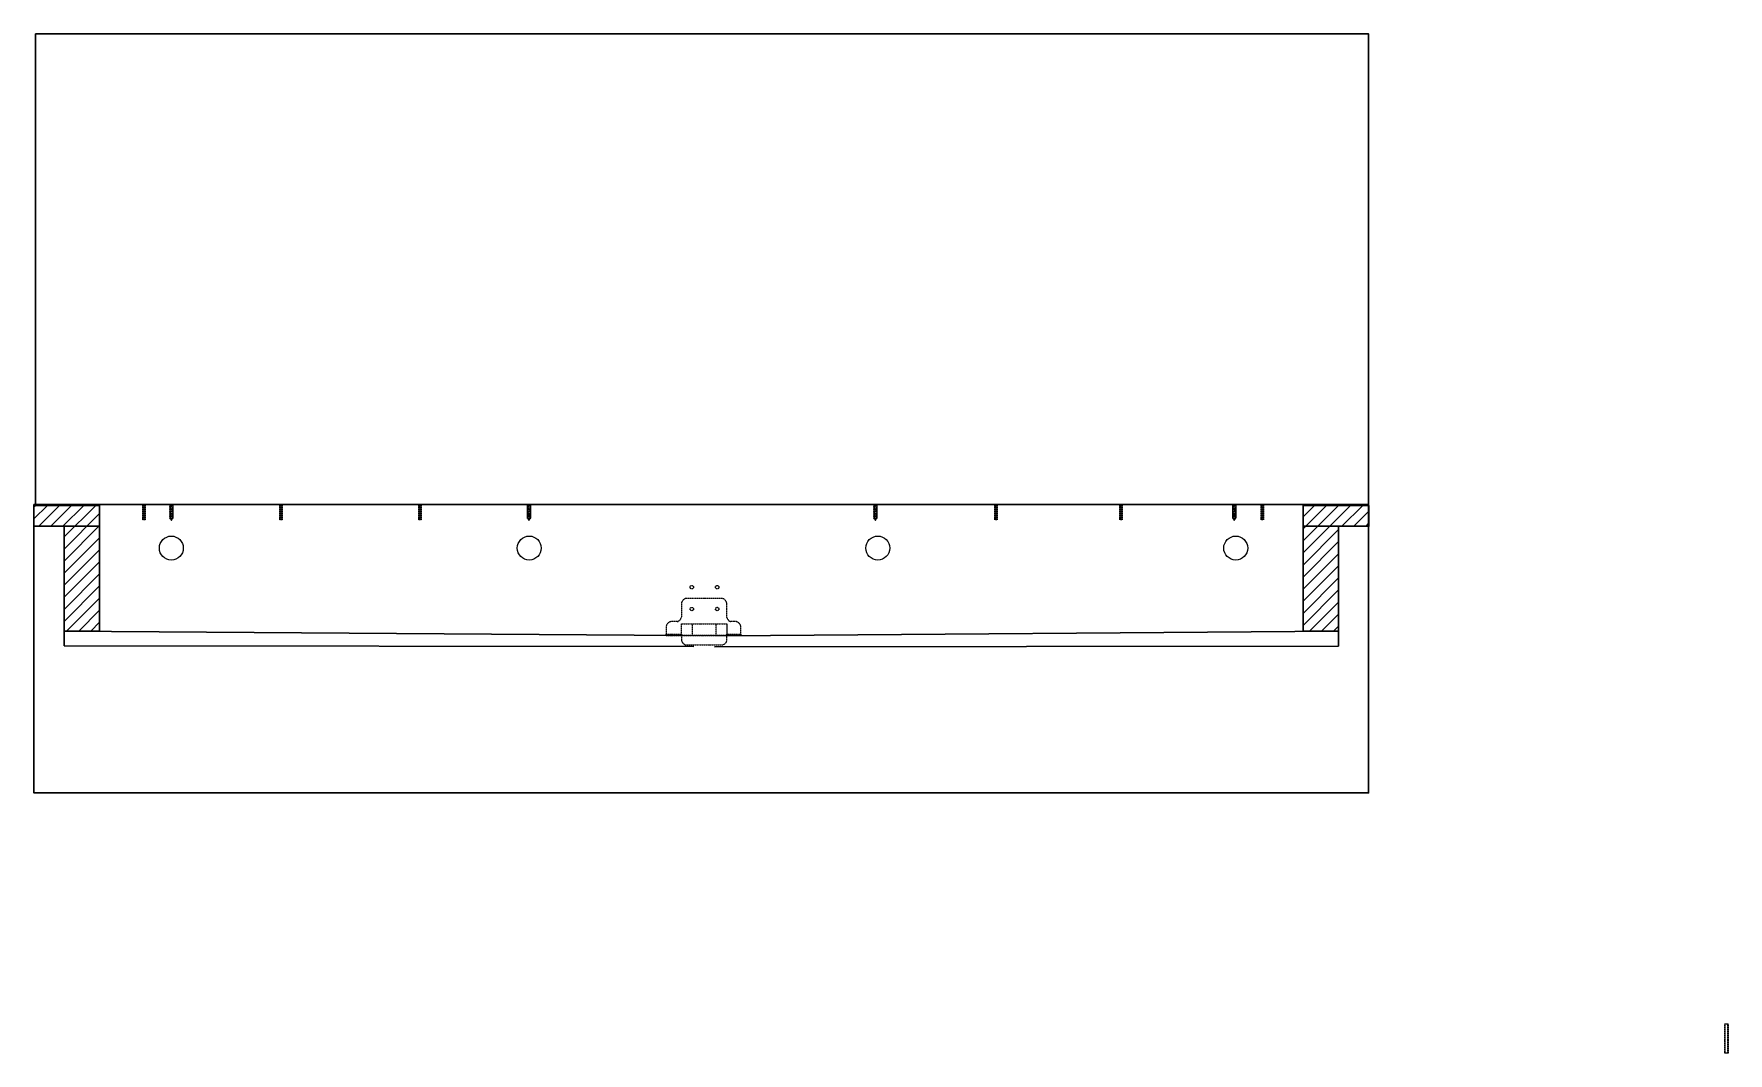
# Model space of a CAD drawing. Header units: millimetres. Extents: x -65822 to 124962, y -17646 to 50330.
# Drawn here: x 15450 to 17684, y 5254 to 6597 of the extents above; entities that cross this region are included whole.
import ezdxf

# ---------------------------------------------------------------- set-up
doc = ezdxf.new("R2010")
doc.units = ezdxf.units.MM
doc.header["$MEASUREMENT"] = 0
doc.linetypes.add('HIDDEN', pattern=[0.375, 0.25, -0.125])
for name, color, linetype, lineweight in [('Arredi', 1, 'Continuous', 30), ('Dettagli', 210, 'Continuous', 20), ('Tratteggi', 2, 'HIDDEN', 15)]:
    doc.layers.add(name, color=color, linetype=linetype, lineweight=lineweight)
pattern_1 = [(45, (6754.85, 3339.613), (-7.954951, 7.954951), [])]

msp = doc.modelspace()

# ---------------------------------------------------------------- hatches: boundary and pattern name
at = {"layer": 'Dettagli'}
h = msp.add_hatch(dxfattribs=at)
h.set_pattern_fill('ANSI31', color=256, scale=90)
h.set_pattern_definition(pattern_1)
h.paths.add_polyline_path([(15537.158, 5948.154), (15490.404, 5948.154), (15490.404, 5809.905), (15537.158, 5809.905)])
h.paths.add_polyline_path([(15537.158, 5975.565), (15450.425, 5975.565), (15450.425, 5948.154), (15537.158, 5948.154)])
h = msp.add_hatch(dxfattribs=at)
h.set_pattern_fill('ANSI31', color=256, scale=90)
h.set_pattern_definition(pattern_1)
h.paths.add_polyline_path([(17170.673, 5948.154), (17123.919, 5948.154), (17123.919, 5809.905), (17170.673, 5809.905)])
h.paths.add_polyline_path([(17210.425, 5975.565), (17123.919, 5975.565), (17123.919, 5948.154), (17170.673, 5948.154), (17210.425, 5948.154)])

# ---------------------------------------------------------------- linework, layer by layer
at = {"layer": 'Arredi'}
for p, q in [((15450.425, 5975.565), (15536.693, 5975.565)), ((17210.652, 5975.565), (17124.384, 5975.565)), ((15490.404, 5809.905), (16304.185, 5804.011)), ((15490.404, 5809.905), (15490.404, 5790.654)), ((17170.673, 5809.655), (16364.186, 5803.815)), ((17170.673, 5809.905), (17170.673, 5790.244)), ((15490.404, 5790.654), (16320.688, 5789.443)), ((17170.673, 5790.244), (16347.683, 5789.247))]:
    msp.add_line(p, q, dxfattribs=at)
for points in [[(15452.565, 6596.787), (15452.565, 5976.787), (17210.425, 5976.787), (17210.425, 6596.787)], [(15450.425, 5976.787), (17210.425, 5976.787), (17210.425, 5596.787), (15450.425, 5596.787)], [(15450.425, 5975.565), (15537.158, 5975.565), (15537.158, 5948.154), (15450.425, 5948.154)], [(17210.652, 5975.565), (17123.919, 5975.565), (17123.919, 5948.154), (17210.652, 5948.154)], [(15537.158, 5948.154), (15537.158, 5809.905), (15490.404, 5809.905), (15490.404, 5948.154)], [(17123.919, 5948.154), (17123.919, 5809.905), (17170.673, 5809.905), (17170.673, 5948.154)]]:
    msp.add_lwpolyline(points, close=True, dxfattribs=at)
at = {"layer": 'Dettagli'}
for centre in [(15631.667, 5919.317), (16103.621, 5919.317), (16563.152, 5919.317), (17035.107, 5919.317)]:
    msp.add_circle(centre, 15.787, dxfattribs=at)
at = {"layer": 'Tratteggi'}
for p, q in [((15594.004, 5976.786), (15594.004, 5956.297)), ((15594.733, 5976.786), (15594.733, 5956.297)), ((15595.301, 5976.786), (15595.301, 5956.297)), ((15595.821, 5976.786), (15595.821, 5956.297)), ((15596.377, 5976.786), (15596.377, 5956.297)), ((15597.042, 5976.786), (15597.042, 5956.297)), ((15774.583, 5976.786), (15774.583, 5956.297)), ((15775.313, 5976.786), (15775.313, 5956.297)), ((15775.881, 5976.786), (15775.881, 5956.297)), ((15776.401, 5976.786), (15776.401, 5956.297)), ((15776.957, 5976.786), (15776.957, 5956.297)), ((15777.622, 5976.786), (15777.622, 5956.297)), ((15958.029, 5976.786), (15958.029, 5956.297)), ((15958.758, 5976.786), (15958.758, 5956.297)), ((15959.326, 5976.786), (15959.326, 5956.297)), ((15959.846, 5976.786), (15959.846, 5956.297)), ((15960.403, 5976.786), (15960.403, 5956.297)), ((15961.068, 5976.786), (15961.068, 5956.297)), ((16717.66, 5976.786), (16717.66, 5956.297)), ((16718.389, 5976.786), (16718.389, 5956.297)), ((16718.957, 5976.786), (16718.957, 5956.297)), ((16719.477, 5976.786), (16719.477, 5956.297)), ((16720.033, 5976.786), (16720.033, 5956.297)), ((16720.698, 5976.786), (16720.698, 5956.297)), ((16882.475, 5976.786), (16882.475, 5956.297)), ((16883.204, 5976.786), (16883.204, 5956.297)), ((16883.772, 5976.786), (16883.772, 5956.297)), ((16884.292, 5976.786), (16884.292, 5956.297)), ((16884.848, 5976.786), (16884.848, 5956.297)), ((16885.513, 5976.786), (16885.513, 5956.297)), ((17068.775, 5976.786), (17068.775, 5956.297)), ((17069.504, 5976.786), (17069.504, 5956.297)), ((17070.072, 5976.786), (17070.072, 5956.297)), ((17070.592, 5976.786), (17070.592, 5956.297)), ((17071.148, 5976.786), (17071.148, 5956.297)), ((17071.813, 5976.786), (17071.813, 5956.297))]:
    msp.add_line(p, q, dxfattribs=at)
at = {"layer": 'Tratteggi', "linetype": 'Continuous'}
for p, q in [((15629.745, 5974.105), (15629.745, 5974.551)), ((15629.745, 5971.823), (15629.745, 5972.255)), ((15629.745, 5969.698), (15629.745, 5970.129)), ((15629.745, 5967.265), (15629.745, 5967.701)), ((15629.745, 5965.131), (15629.745, 5965.547)), ((15634.053, 5975.638), (15634.053, 5976.166)), ((15634.053, 5972.981), (15634.053, 5973.669)), ((15634.053, 5970.834), (15634.053, 5971.519)), ((15634.053, 5968.518), (15634.053, 5969.216)), ((15634.053, 5965.891), (15634.053, 5966.54)), ((16101.222, 5974.105), (16101.222, 5974.551)), ((16101.222, 5971.823), (16101.222, 5972.255)), ((16101.222, 5969.698), (16101.222, 5970.129)), ((16101.222, 5967.265), (16101.222, 5967.701)), ((16101.222, 5965.131), (16101.222, 5965.547)), ((16105.529, 5975.638), (16105.529, 5976.166)), ((16105.529, 5972.981), (16105.529, 5973.669)), ((16105.529, 5970.834), (16105.529, 5971.519)), ((16105.529, 5968.518), (16105.529, 5969.216)), ((16105.529, 5965.891), (16105.529, 5966.54)), ((16557.948, 5974.105), (16557.948, 5974.551)), ((16557.948, 5971.823), (16557.948, 5972.255)), ((16557.948, 5969.698), (16557.948, 5970.129)), ((16557.948, 5967.265), (16557.948, 5967.701)), ((16557.948, 5965.131), (16557.948, 5965.547)), ((16562.255, 5975.638), (16562.255, 5976.166)), ((16562.255, 5972.981), (16562.255, 5973.669)), ((16562.255, 5970.834), (16562.255, 5971.519)), ((16562.255, 5968.518), (16562.255, 5969.216)), ((16562.255, 5965.891), (16562.255, 5966.54)), ((17031.189, 5974.105), (17031.189, 5974.551)), ((17031.189, 5971.823), (17031.189, 5972.255)), ((17031.189, 5969.698), (17031.189, 5970.129)), ((17031.189, 5967.265), (17031.189, 5967.701)), ((17031.189, 5965.131), (17031.189, 5965.547)), ((17035.497, 5975.638), (17035.497, 5976.166)), ((17035.497, 5972.981), (17035.497, 5973.669)), ((17035.497, 5970.834), (17035.497, 5971.519)), ((17035.497, 5968.518), (17035.497, 5969.216)), ((17035.497, 5965.891), (17035.497, 5966.54)), ((17035.887, 5976.166), (17035.887, 5976.165)), ((15629.745, 5962.691), (15629.745, 5963.111)), ((15629.745, 5960.633), (15629.745, 5961.036)), ((15629.745, 5958.187), (15629.745, 5958.594)), ((15629.974, 5959.107), (15630.321, 5958.45)), ((15630.579, 5957.962), (15631.773, 5955.701)), ((15631.773, 5955.701), (15633.393, 5958.374)), ((15634.053, 5963.559), (15634.053, 5964.217)), ((15634.053, 5961.116), (15634.053, 5961.742)), ((15634.053, 5958.773), (15634.053, 5959.408)), ((16101.222, 5962.691), (16101.222, 5963.111)), ((16101.222, 5960.633), (16101.222, 5961.036)), ((16101.222, 5958.187), (16101.222, 5958.594)), ((16101.451, 5959.107), (16101.798, 5958.45)), ((16102.055, 5957.962), (16103.249, 5955.701)), ((16103.249, 5955.701), (16104.869, 5958.374)), ((16105.529, 5963.559), (16105.529, 5964.217)), ((16105.529, 5961.116), (16105.529, 5961.742)), ((16105.529, 5958.773), (16105.529, 5959.408)), ((16557.948, 5962.691), (16557.948, 5963.111)), ((16557.948, 5960.633), (16557.948, 5961.036)), ((16557.948, 5958.187), (16557.948, 5958.594)), ((16558.177, 5959.107), (16558.524, 5958.45)), ((16558.781, 5957.962), (16559.975, 5955.701)), ((16559.975, 5955.701), (16561.595, 5958.374)), ((16562.255, 5963.559), (16562.255, 5964.217)), ((16562.255, 5961.116), (16562.255, 5961.742)), ((16562.255, 5958.773), (16562.255, 5959.408)), ((17031.189, 5962.691), (17031.189, 5963.111)), ((17031.189, 5960.633), (17031.189, 5961.036)), ((17031.189, 5958.187), (17031.189, 5958.594)), ((17031.418, 5959.107), (17031.765, 5958.45)), ((17032.023, 5957.962), (17033.217, 5955.701)), ((17033.217, 5955.701), (17034.836, 5958.374)), ((17035.497, 5963.559), (17035.497, 5964.217)), ((17035.497, 5961.116), (17035.497, 5961.742)), ((17035.497, 5958.773), (17035.497, 5959.408))]:
    msp.add_line(p, q, dxfattribs=at)
at = {"layer": 'Tratteggi'}
for points in [[(15594.004, 5956.297), (15594.004, 5976.786), (15597.042, 5976.786), (15597.042, 5956.297)], [(15774.583, 5956.297), (15774.583, 5976.786), (15777.622, 5976.786), (15777.622, 5956.297)], [(15958.029, 5956.297), (15958.029, 5976.786), (15961.068, 5976.786), (15961.068, 5956.297)], [(16717.66, 5956.297), (16717.66, 5976.786), (16720.698, 5976.786), (16720.698, 5956.297)], [(16882.475, 5956.297), (16882.475, 5976.786), (16885.513, 5976.786), (16885.513, 5956.297)], [(17068.775, 5956.297), (17068.775, 5976.786), (17071.813, 5976.786), (17071.813, 5956.297)], [(16304.185, 5804.011), (16304.185, 5819.495), (16364.186, 5819.495), (16364.186, 5804.011)], [(16304.185, 5804.011), (16304.185, 5819.495), (16318.437, 5819.495), (16318.437, 5804.011)], [(16349.934, 5803.815), (16349.934, 5819.299), (16364.186, 5819.299), (16364.186, 5803.815)], [(16283.947, 5804.011), (16283.947, 5805.765), (16304.185, 5805.765), (16304.185, 5804.011)], [(16364.099, 5803.985), (16364.099, 5805.738), (16382.508, 5805.765), (16382.508, 5804.011)], [(17683.719, 5253.857), (17679.883, 5253.857), (17679.883, 5292.42), (17683.719, 5292.42)], [(17684.385, 5253.858), (17680.548, 5253.858), (17680.548, 5292.421), (17684.385, 5292.421)]]:
    msp.add_lwpolyline(points, close=True, dxfattribs=at)
at = {"layer": 'Tratteggi', "linetype": 'Continuous'}
for points in [[(15629.974, 5974.526), (15629.974, 5976.166), (15633.837, 5976.166), (15633.837, 5976.101)], [(15629.974, 5972.215), (15629.974, 5974.07)], [(15629.974, 5970.088), (15629.974, 5971.772)], [(15629.974, 5967.665), (15629.974, 5969.646)], [(15629.974, 5965.488), (15629.974, 5967.218)], [(15629.974, 5963.058), (15629.974, 5965.061)], [(15633.837, 5975.403), (15633.837, 5973.447)], [(15633.837, 5972.785), (15633.837, 5971.3)], [(15633.837, 5970.64), (15633.837, 5968.983)], [(15633.837, 5968.312), (15633.837, 5966.359)], [(15633.837, 5965.73), (15633.837, 5964.026)], [(16101.451, 5974.526), (16101.451, 5976.166), (16105.314, 5976.166), (16105.314, 5976.101)], [(16101.451, 5972.215), (16101.451, 5974.07)], [(16101.451, 5970.088), (16101.451, 5971.772)], [(16101.451, 5967.665), (16101.451, 5969.646)], [(16101.451, 5965.488), (16101.451, 5967.218)], [(16101.451, 5963.058), (16101.451, 5965.061)], [(16105.314, 5975.403), (16105.314, 5973.447)], [(16105.314, 5972.785), (16105.314, 5971.3)], [(16105.314, 5970.64), (16105.314, 5968.983)], [(16105.314, 5968.312), (16105.314, 5966.359)], [(16105.314, 5965.73), (16105.314, 5964.026)], [(16558.177, 5974.526), (16558.177, 5976.166), (16562.039, 5976.166), (16562.039, 5976.101)], [(16558.177, 5972.215), (16558.177, 5974.07)], [(16558.177, 5970.088), (16558.177, 5971.772)], [(16558.177, 5967.665), (16558.177, 5969.646)], [(16558.177, 5965.488), (16558.177, 5967.218)], [(16558.177, 5963.058), (16558.177, 5965.061)], [(16562.039, 5975.403), (16562.039, 5973.447)], [(16562.039, 5972.785), (16562.039, 5971.3)], [(16562.039, 5970.64), (16562.039, 5968.983)], [(16562.039, 5968.312), (16562.039, 5966.359)], [(16562.039, 5965.73), (16562.039, 5964.026)], [(17031.418, 5974.526), (17031.418, 5976.166), (17035.281, 5976.166), (17035.281, 5976.101)], [(17031.418, 5972.215), (17031.418, 5974.07)], [(17031.418, 5970.088), (17031.418, 5971.772)], [(17031.418, 5967.665), (17031.418, 5969.646)], [(17031.418, 5965.488), (17031.418, 5967.218)], [(17031.418, 5963.058), (17031.418, 5965.061)], [(17035.281, 5975.403), (17035.281, 5973.447)], [(17035.281, 5972.785), (17035.281, 5971.3)], [(17035.281, 5970.64), (17035.281, 5968.983)], [(17035.281, 5968.312), (17035.281, 5966.359)], [(17035.281, 5965.73), (17035.281, 5964.026)], [(15629.974, 5960.963), (15629.974, 5962.626)], [(15629.974, 5959.107), (15629.974, 5960.549)], [(15633.837, 5963.389), (15633.837, 5961.585)], [(15633.837, 5960.976), (15633.837, 5959.242)], [(16101.451, 5960.963), (16101.451, 5962.626)], [(16101.451, 5959.107), (16101.451, 5960.549)], [(16105.314, 5963.389), (16105.314, 5961.585)], [(16105.314, 5960.976), (16105.314, 5959.242)], [(16558.177, 5960.963), (16558.177, 5962.626)], [(16558.177, 5959.107), (16558.177, 5960.549)], [(16562.039, 5963.389), (16562.039, 5961.585)], [(16562.039, 5960.976), (16562.039, 5959.242)], [(17031.418, 5960.963), (17031.418, 5962.626)], [(17031.418, 5959.107), (17031.418, 5960.549)], [(17035.281, 5963.389), (17035.281, 5961.585)], [(17035.281, 5960.976), (17035.281, 5959.242)]]:
    msp.add_lwpolyline(points, dxfattribs=at)
at = {"layer": 'Tratteggi'}
for points in [[(16358.085, 5853.004), (16310.152, 5853.004)], [(16304.185, 5847.145), (16304.185, 5827.727)], [(16364.186, 5827.83), (16364.186, 5846.693)], [(16283.947, 5816.39), (16283.947, 5804.011), (16382.508, 5804.011), (16382.508, 5817.113)], [(16298.819, 5822.351), (16290.488, 5822.351)], [(16376.888, 5822.351), (16368.927, 5822.371)], [(16304.185, 5804.011), (16304.185, 5797.489)], [(16309.302, 5791.935), (16359.354, 5791.935)], [(16364.186, 5796.728), (16364.186, 5804.011)]]:
    msp.add_lwpolyline(points, dxfattribs=at)
for centre in [(16317.9, 5867.732), (16351.446, 5867.732), (16317.9, 5839.006), (16351.446, 5839.006)]:
    msp.add_circle(centre, 2.233, dxfattribs=at)
at = {"layer": 'Tratteggi', "linetype": 'Continuous'}
for centre, start, end in [((15630.361, 5979.102), 262.29562, 320.25391), ((15630.564, 5978.624), 259.731763, 319.437145), ((15630.654, 5976.757), 258.59175, 317.744307), ((15630.857, 5976.279), 255.995783, 314.103487), ((15630.672, 5974.627), 258.361488, 317.409854), ((15630.875, 5974.149), 255.763133, 313.790117), ((15630.577, 5972.217), 259.568168, 319.190284), ((15630.78, 5971.739), 256.98181, 315.454157), ((15630.994, 5969.966), 254.21762, 311.756437), ((15631.197, 5969.488), 251.567988, 308.445553), ((16101.837, 5979.102), 262.29562, 320.25391), ((16102.04, 5978.624), 259.731763, 319.437145), ((16102.13, 5976.757), 258.59175, 317.744307), ((16102.333, 5976.279), 255.995783, 314.103487), ((16102.148, 5974.627), 258.361488, 317.409854), ((16102.351, 5974.149), 255.763133, 313.790117), ((16102.053, 5972.217), 259.568168, 319.190284), ((16102.256, 5971.739), 256.98181, 315.454157), ((16102.471, 5969.966), 254.21762, 311.756437), ((16102.674, 5969.488), 251.567988, 308.445553), ((16558.563, 5979.102), 262.29562, 320.25391), ((16558.766, 5978.624), 259.731763, 319.437145), ((16558.856, 5976.757), 258.59175, 317.744307), ((16559.059, 5976.279), 255.995783, 314.103487), ((16558.874, 5974.627), 258.361488, 317.409854), ((16559.077, 5974.149), 255.763133, 313.790117), ((16558.779, 5972.217), 259.568168, 319.190284), ((16558.982, 5971.739), 256.98181, 315.454157), ((16559.197, 5969.966), 254.21762, 311.756437), ((16559.4, 5969.488), 251.567988, 308.445553), ((17031.805, 5979.102), 262.29562, 320.25391), ((17032.008, 5978.624), 259.731763, 319.437145), ((17032.098, 5976.757), 258.59175, 317.744307), ((17032.301, 5976.279), 255.995783, 314.103487), ((17032.116, 5974.627), 258.361488, 317.409854), ((17032.319, 5974.149), 255.763133, 313.790117), ((17032.021, 5972.217), 259.568168, 319.190284), ((17032.224, 5971.739), 256.98181, 315.454157), ((17032.438, 5969.966), 254.21762, 311.756437), ((17032.641, 5969.488), 251.567988, 308.445553), ((15630.9, 5967.556), 255.444744, 313.364423), ((15631.102, 5967.078), 252.811975, 309.974111), ((15631.245, 5965.376), 250.936067, 307.685501), ((15631.448, 5964.898), 248.233937, 304.550471), ((15631.15, 5962.967), 252.184537, 309.197652), ((15631.353, 5962.489), 249.503689, 306.001238), ((16102.376, 5967.556), 255.444744, 313.364423), ((16102.579, 5967.078), 252.811975, 309.974111), ((16102.722, 5965.376), 250.936067, 307.685501), ((16102.925, 5964.898), 248.233937, 304.550471), ((16102.627, 5962.967), 252.184537, 309.197652), ((16102.83, 5962.489), 249.503689, 306.001238), ((16559.102, 5967.556), 255.444744, 313.364423), ((16559.305, 5967.078), 252.811975, 309.974111), ((16559.448, 5965.376), 250.936067, 307.685501), ((16559.651, 5964.898), 248.233937, 304.550471), ((16559.353, 5962.967), 252.184537, 309.197652), ((16559.556, 5962.489), 249.503689, 306.001238), ((17032.343, 5967.556), 255.444744, 313.364423), ((17032.546, 5967.078), 252.811975, 309.974111), ((17032.689, 5965.376), 250.936067, 307.685501), ((17032.892, 5964.898), 248.233937, 304.550471), ((17032.594, 5962.967), 252.184537, 309.197652), ((17032.797, 5962.489), 249.503689, 306.001238)]:
    msp.add_arc(centre, 4.592, start, end, dxfattribs=at)
at = {"layer": 'Tratteggi'}
for centre, start, end in [((16312.777, 5844.363), 106.896185, 162.058804), ((16355.461, 5844.363), 14.950753, 73.103815), ((16292.521, 5813.552), 103.006519, 161.684044), ((16295.703, 5830.827), 290.187872, 339.920148), ((16372.805, 5830.527), 197.377088, 244.574272), ((16372.805, 5830.527), 295.129289, 295.818847), ((16374.126, 5813.753), 21.845066, 73.18794), ((16312.777, 5800.271), 197.941196, 247.37201), ((16355.879, 5800.271), 292.62799, 336.899037), ((16355.879, 5800.271), 23.100963, 24.464834)]:
    msp.add_arc(centre, 9.031, start, end, dxfattribs=at)

doc.saveas('drawing.dxf')
